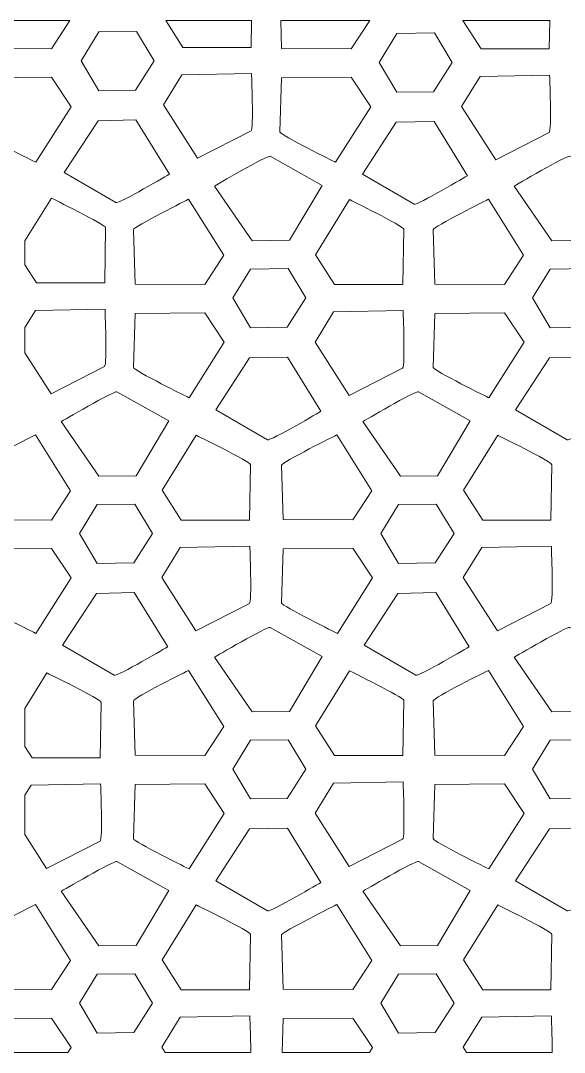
# Model space of a CAD drawing. Header units: millimetres. Extents: x -1200 to 1200, y -590 to 590.
# Drawn here: x -34 to 587, y -590 to 590 of the extents above; entities that cross this region are included whole.
import ezdxf

# ---------------------------------------------------------------- set-up
doc = ezdxf.new("R2010")
doc.units = ezdxf.units.MM
doc.header["$MEASUREMENT"] = 0
doc.layers.add('Layer 1', color=7, linetype='Continuous')

msp = doc.modelspace()

# ---------------------------------------------------------------- linework, layer by layer
at = {"layer": 'Layer 1', "color": 250, "lineweight": 20}
for points, knots in [([(-79.7688, 589.9734), (-79.7688, 589.9734), (21.9715, 589.9734), (21.9715, 589.9734), (21.9715, 589.9734), (0.8988, 557.7555), (0.8988, 557.7555), (0.8988, 557.7555), (-78.7687, 558.1505), (-78.7687, 558.1505), (-78.7687, 558.1505), (-79.7688, 589.9734), (-79.7688, 589.9734)], [0, 0, 0, 0, 0.25, 0.25, 0.25, 0.5, 0.5, 0.5, 0.75, 0.75, 0.75, 1, 1, 1, 1]), ([(131.5964, 589.9734), (131.5964, 589.9734), (229.8369, 589.9734), (229.8369, 589.9734), (229.8369, 589.9734), (229.3143, 559.4333), (229.3143, 559.4333), (229.3143, 559.4333), (151.3033, 559.4247), (151.3033, 559.4247), (151.3033, 559.4247), (131.5964, 589.9734), (131.5964, 589.9734)], [0, 0, 0, 0, 0.25, 0.25, 0.25, 0.5, 0.5, 0.5, 0.75, 0.75, 0.75, 1, 1, 1, 1]), ([(263.0871, 589.9734), (263.0871, 589.9734), (364.8272, 589.9734), (364.8272, 589.9734), (364.8272, 589.9734), (343.7547, 557.7555), (343.7547, 557.7555), (343.7547, 557.7555), (264.0872, 558.1505), (264.0872, 558.1505), (264.0872, 558.1505), (263.0871, 589.9734), (263.0871, 589.9734)], [0, 0, 0, 0, 0.25, 0.25, 0.25, 0.5, 0.5, 0.5, 0.75, 0.75, 0.75, 1, 1, 1, 1]), ([(471.3974, 589.9734), (471.3974, 589.9734), (570.7962, 589.9734), (570.7962, 589.9734), (570.7962, 589.9734), (570.2439, 557.6837), (570.2439, 557.6837), (570.2439, 557.6837), (492.2331, 557.6751), (492.2331, 557.6751), (492.2331, 557.6751), (471.3974, 589.9734), (471.3974, 589.9734)], [0, 0, 0, 0, 0.25, 0.25, 0.25, 0.5, 0.5, 0.5, 0.75, 0.75, 0.75, 1, 1, 1, 1]), ([(55.1135, 509.8355), (55.1135, 509.8355), (34.8114, 544.0042), (34.8114, 544.0042), (34.8114, 544.0042), (55.1135, 577.0882), (55.1135, 577.0882), (55.1135, 577.0882), (98.1061, 577.6305), (98.1061, 577.6305), (98.1061, 577.6305), (118.4081, 544.0042), (118.4081, 544.0042), (118.4081, 544.0042), (96.9118, 510.378), (96.9118, 510.378), (96.9118, 510.378), (55.1135, 509.8355), (55.1135, 509.8355)], [0, 0, 0, 0, 0.166666667, 0.166666667, 0.166666667, 0.333333333, 0.333333333, 0.333333333, 0.5, 0.5, 0.5, 0.666666667, 0.666666667, 0.666666667, 0.833333333, 0.833333333, 0.833333333, 1, 1, 1, 1]), ([(396.0431, 508.0861), (396.0431, 508.0861), (375.7412, 542.2547), (375.7412, 542.2547), (375.7412, 542.2547), (396.0431, 575.3386), (396.0431, 575.3386), (396.0431, 575.3386), (439.0358, 575.881), (439.0358, 575.881), (439.0358, 575.881), (459.3378, 542.2547), (459.3378, 542.2547), (459.3378, 542.2547), (437.8415, 508.6284), (437.8415, 508.6284), (437.8415, 508.6284), (396.0431, 508.0861), (396.0431, 508.0861)], [0, 0, 0, 0, 0.166666667, 0.166666667, 0.166666667, 0.333333333, 0.333333333, 0.333333333, 0.5, 0.5, 0.5, 0.666666667, 0.666666667, 0.666666667, 0.833333333, 0.833333333, 0.833333333, 1, 1, 1, 1]), ([(-80.7222, 462.7688), (-80.7222, 462.7688), (-78.7687, 524.6314), (-78.7687, 524.6314), (-78.7687, 524.6314), (0.8988, 525.3211), (0.8988, 525.3211), (0.8988, 525.3211), (23.2576, 491.5073), (23.2576, 491.5073), (23.2576, 491.5073), (-16.9558, 428.0177), (-16.9558, 428.0177), (-16.9558, 428.0177), (-80.8243, 459.4937), (-80.7222, 462.7688)], [0, 0, 0, 0, 0.2, 0.2, 0.2, 0.4, 0.4, 0.4, 0.6, 0.6, 0.6, 0.8, 0.8, 0.8, 1, 1, 1, 1]), ([(168.0058, 432.5297), (168.0058, 432.5297), (128.9982, 493.5754), (128.9982, 493.5754), (128.9982, 493.5754), (150.1186, 528.0023), (150.1186, 528.0023), (150.1186, 528.0023), (229.6965, 529.4601), (229.6965, 529.4601), (229.6965, 529.4601), (232.283, 465.3897), (229.1416, 463.7828), (229.1416, 463.7828), (168.0058, 432.5297), (168.0058, 432.5297)], [0, 0, 0, 0, 0.2, 0.2, 0.2, 0.4, 0.4, 0.4, 0.6, 0.6, 0.6, 0.8, 0.8, 0.8, 1, 1, 1, 1]), ([(262.1337, 462.7688), (262.1337, 462.7688), (264.0872, 524.6314), (264.0872, 524.6314), (264.0872, 524.6314), (343.7547, 525.3211), (343.7547, 525.3211), (343.7547, 525.3211), (366.1135, 491.5073), (366.1135, 491.5073), (366.1135, 491.5073), (325.9001, 428.0177), (325.9001, 428.0177), (325.9001, 428.0177), (262.0315, 459.4937), (262.1337, 462.7688)], [0, 0, 0, 0, 0.2, 0.2, 0.2, 0.4, 0.4, 0.4, 0.6, 0.6, 0.6, 0.8, 0.8, 0.8, 1, 1, 1, 1]), ([(508.9357, 430.7803), (508.9357, 430.7803), (469.928, 491.8259), (469.928, 491.8259), (469.928, 491.8259), (491.0482, 526.2527), (491.0482, 526.2527), (491.0482, 526.2527), (570.6261, 527.7105), (570.6261, 527.7105), (570.6261, 527.7105), (573.2127, 463.6403), (570.0712, 462.0333), (570.0712, 462.0333), (508.9357, 430.7803), (508.9357, 430.7803)], [0, 0, 0, 0, 0.2, 0.2, 0.2, 0.4, 0.4, 0.4, 0.6, 0.6, 0.6, 0.8, 0.8, 0.8, 1, 1, 1, 1]), ([(74.6194, 381.8148), (74.6194, 381.8148), (15.5193, 416.1451), (15.5193, 416.1451), (15.5193, 416.1451), (54.1288, 475.5636), (54.1288, 475.5636), (54.1288, 475.5636), (97.511, 476.4331), (97.511, 476.4331), (97.511, 476.4331), (135.7236, 414.4004), (135.7236, 414.4004), (135.7236, 414.4004), (77.6587, 380.05), (74.6194, 381.8148)], [0, 0, 0, 0, 0.2, 0.2, 0.2, 0.4, 0.4, 0.4, 0.6, 0.6, 0.6, 0.8, 0.8, 0.8, 1, 1, 1, 1]), ([(395.0584, 473.8141), (395.0584, 473.8141), (438.4407, 474.6836), (438.4407, 474.6836), (438.4407, 474.6836), (476.6531, 412.6509), (476.6531, 412.6509), (476.6531, 412.6509), (418.5883, 378.3005), (415.549, 380.0652), (415.549, 380.0652), (356.449, 414.3956), (356.449, 414.3956), (356.449, 414.3956), (395.0584, 473.8141), (395.0584, 473.8141)], [0, 0, 0, 0, 0.2, 0.2, 0.2, 0.4, 0.4, 0.4, 0.6, 0.6, 0.6, 0.8, 0.8, 0.8, 1, 1, 1, 1]), ([(187.398, 400.7772), (187.398, 400.7772), (247.9713, 436.5232), (251.0423, 434.8053), (251.0423, 434.8053), (310.3613, 401.5912), (310.3613, 401.5912), (310.3613, 401.5912), (272.9556, 338.7847), (272.9556, 338.7847), (272.9556, 338.7847), (230.3864, 338.25), (230.3864, 338.25), (230.3864, 338.25), (187.398, 400.7772), (187.398, 400.7772)], [0, 0, 0, 0, 0.2, 0.2, 0.2, 0.4, 0.4, 0.4, 0.6, 0.6, 0.6, 0.8, 0.8, 0.8, 1, 1, 1, 1]), ([(530.2537, 400.7772), (530.2537, 400.7772), (590.8271, 436.5232), (593.8981, 434.8053), (593.8981, 434.8053), (653.2171, 401.5912), (653.2171, 401.5912), (653.2171, 401.5912), (615.8114, 338.7847), (615.8114, 338.7847), (615.8114, 338.7847), (573.242, 338.25), (573.242, 338.25), (573.242, 338.25), (530.2537, 400.7772), (530.2537, 400.7772)], [0, 0, 0, 0, 0.2, 0.2, 0.2, 0.4, 0.4, 0.4, 0.6, 0.6, 0.6, 0.8, 0.8, 0.8, 1, 1, 1, 1]), ([(-29.5426, 337.9994), (-29.5426, 337.9994), (0.8019, 387.0184), (0.8019, 387.0184), (0.8019, 387.0184), (62.8751, 356.5229), (62.8203, 353.2476), (62.8203, 353.2476), (61.7386, 290.0078), (61.7386, 290.0078), (61.7386, 290.0078), (-16.2722, 289.9991), (-16.2722, 289.9991), (-16.2722, 289.9991), (-29.5426, 310.5705), (-29.5426, 310.5705), (-29.5426, 310.5705), (-29.5426, 337.9994), (-29.5426, 337.9994)], [0, 0, 0, 0, 0.166666667, 0.166666667, 0.166666667, 0.333333333, 0.333333333, 0.333333333, 0.5, 0.5, 0.5, 0.666666667, 0.666666667, 0.666666667, 0.833333333, 0.833333333, 0.833333333, 1, 1, 1, 1]), ([(96.5116, 288.725), (96.5116, 288.725), (94.5582, 350.882), (94.5582, 350.882), (94.4559, 354.1562), (157.7274, 385.6332), (157.7274, 385.6332), (157.7274, 385.6332), (197.9408, 321.6014), (197.9408, 321.6014), (197.9408, 321.6014), (176.1792, 288.3299), (176.1792, 288.3299), (176.1792, 288.3299), (96.5116, 288.725), (96.5116, 288.725)], [0, 0, 0, 0, 0.2, 0.2, 0.2, 0.4, 0.4, 0.4, 0.6, 0.6, 0.6, 0.8, 0.8, 0.8, 1, 1, 1, 1]), ([(302.7221, 322.2528), (302.7221, 322.2528), (341.7317, 385.2688), (341.7317, 385.2688), (341.7317, 385.2688), (403.8047, 354.7733), (403.7499, 351.4981), (403.7499, 351.4981), (402.6684, 288.2582), (402.6684, 288.2582), (402.6684, 288.2582), (324.6574, 288.2495), (324.6574, 288.2495), (324.6574, 288.2495), (302.7221, 322.2528), (302.7221, 322.2528)], [0, 0, 0, 0, 0.2, 0.2, 0.2, 0.4, 0.4, 0.4, 0.6, 0.6, 0.6, 0.8, 0.8, 0.8, 1, 1, 1, 1]), ([(439.3675, 288.725), (439.3675, 288.725), (437.4139, 350.882), (437.4139, 350.882), (437.3118, 354.1562), (500.5833, 385.6332), (500.5833, 385.6332), (500.5833, 385.6332), (540.7966, 321.6014), (540.7966, 321.6014), (540.7966, 321.6014), (519.0349, 288.3299), (519.0349, 288.3299), (519.0349, 288.3299), (439.3675, 288.725), (439.3675, 288.725)], [0, 0, 0, 0, 0.2, 0.2, 0.2, 0.4, 0.4, 0.4, 0.6, 0.6, 0.6, 0.8, 0.8, 0.8, 1, 1, 1, 1]), ([(228.4676, 238.6605), (228.4676, 238.6605), (208.1654, 272.8292), (208.1654, 272.8292), (208.1654, 272.8292), (228.4676, 305.9131), (228.4676, 305.9131), (228.4676, 305.9131), (271.4603, 306.4555), (271.4603, 306.4555), (271.4603, 306.4555), (291.7621, 272.8292), (291.7621, 272.8292), (291.7621, 272.8292), (270.2659, 239.2027), (270.2659, 239.2027), (270.2659, 239.2027), (228.4676, 238.6605), (228.4676, 238.6605)], [0, 0, 0, 0, 0.166666667, 0.166666667, 0.166666667, 0.333333333, 0.333333333, 0.333333333, 0.5, 0.5, 0.5, 0.666666667, 0.666666667, 0.666666667, 0.833333333, 0.833333333, 0.833333333, 1, 1, 1, 1]), ([(571.3233, 238.6605), (571.3233, 238.6605), (551.0213, 272.8292), (551.0213, 272.8292), (551.0213, 272.8292), (571.3233, 305.9131), (571.3233, 305.9131), (571.3233, 305.9131), (614.3159, 306.4555), (614.3159, 306.4555), (614.3159, 306.4555), (634.618, 272.8292), (634.618, 272.8292), (634.618, 272.8292), (613.1217, 239.2027), (613.1217, 239.2027), (613.1217, 239.2027), (571.3233, 238.6605), (571.3233, 238.6605)], [0, 0, 0, 0, 0.166666667, 0.166666667, 0.166666667, 0.333333333, 0.333333333, 0.333333333, 0.5, 0.5, 0.5, 0.666666667, 0.666666667, 0.666666667, 0.833333333, 0.833333333, 0.833333333, 1, 1, 1, 1]), ([(0.4302, 163.1041), (0.4302, 163.1041), (-29.5426, 210.011), (-29.5426, 210.011), (-29.5426, 210.011), (-29.5426, 238.8767), (-29.5426, 238.8767), (-29.5426, 238.8767), (-17.457, 258.5766), (-17.457, 258.5766), (-17.457, 258.5766), (62.121, 260.0345), (62.121, 260.0345), (62.121, 260.0345), (64.7074, 195.9643), (61.566, 194.3571), (61.566, 194.3571), (0.4302, 163.1041), (0.4302, 163.1041)], [0, 0, 0, 0, 0.166666667, 0.166666667, 0.166666667, 0.333333333, 0.333333333, 0.333333333, 0.5, 0.5, 0.5, 0.666666667, 0.666666667, 0.666666667, 0.833333333, 0.833333333, 0.833333333, 1, 1, 1, 1]), ([(94.5582, 193.3433), (94.5582, 193.3433), (96.5116, 255.2058), (96.5116, 255.2058), (96.5116, 255.2058), (176.1792, 255.8955), (176.1792, 255.8955), (176.1792, 255.8955), (198.538, 222.0817), (198.538, 222.0817), (198.538, 222.0817), (158.3245, 158.5921), (158.3245, 158.5921), (158.3245, 158.5921), (94.4559, 190.0681), (94.5582, 193.3433)], [0, 0, 0, 0, 0.2, 0.2, 0.2, 0.4, 0.4, 0.4, 0.6, 0.6, 0.6, 0.8, 0.8, 0.8, 1, 1, 1, 1]), ([(341.3598, 161.3546), (341.3598, 161.3546), (302.3523, 222.4002), (302.3523, 222.4002), (302.3523, 222.4002), (323.4727, 256.827), (323.4727, 256.827), (323.4727, 256.827), (403.0505, 258.2849), (403.0505, 258.2849), (403.0505, 258.2849), (405.637, 194.2147), (402.4955, 192.6078), (402.4955, 192.6078), (341.3598, 161.3546), (341.3598, 161.3546)], [0, 0, 0, 0, 0.2, 0.2, 0.2, 0.4, 0.4, 0.4, 0.6, 0.6, 0.6, 0.8, 0.8, 0.8, 1, 1, 1, 1]), ([(437.4139, 193.3433), (437.4139, 193.3433), (439.3675, 255.2058), (439.3675, 255.2058), (439.3675, 255.2058), (519.0349, 255.8955), (519.0349, 255.8955), (519.0349, 255.8955), (541.3937, 222.0817), (541.3937, 222.0817), (541.3937, 222.0817), (501.1803, 158.5921), (501.1803, 158.5921), (501.1803, 158.5921), (437.3118, 190.0681), (437.4139, 193.3433)], [0, 0, 0, 0, 0.2, 0.2, 0.2, 0.4, 0.4, 0.4, 0.6, 0.6, 0.6, 0.8, 0.8, 0.8, 1, 1, 1, 1]), ([(227.4829, 204.3885), (227.4829, 204.3885), (270.8652, 205.2579), (270.8652, 205.2579), (270.8652, 205.2579), (309.0776, 143.2252), (309.0776, 143.2252), (309.0776, 143.2252), (251.0128, 108.8749), (247.9735, 110.6397), (247.9735, 110.6397), (188.8734, 144.9699), (188.8734, 144.9699), (188.8734, 144.9699), (227.4829, 204.3885), (227.4829, 204.3885)], [0, 0, 0, 0, 0.2, 0.2, 0.2, 0.4, 0.4, 0.4, 0.6, 0.6, 0.6, 0.8, 0.8, 0.8, 1, 1, 1, 1]), ([(570.3387, 204.3885), (570.3387, 204.3885), (613.721, 205.2579), (613.721, 205.2579), (613.721, 205.2579), (651.9335, 143.2252), (651.9335, 143.2252), (651.9335, 143.2252), (593.8685, 108.8749), (590.8292, 110.6397), (590.8292, 110.6397), (531.7293, 144.9699), (531.7293, 144.9699), (531.7293, 144.9699), (570.3387, 204.3885), (570.3387, 204.3885)], [0, 0, 0, 0, 0.2, 0.2, 0.2, 0.4, 0.4, 0.4, 0.6, 0.6, 0.6, 0.8, 0.8, 0.8, 1, 1, 1, 1]), ([(12.1178, 131.3517), (12.1178, 131.3517), (72.6912, 167.0977), (75.7621, 165.3796), (75.7621, 165.3796), (135.0811, 132.1656), (135.0811, 132.1656), (135.0811, 132.1656), (97.6753, 69.359), (97.6753, 69.359), (97.6753, 69.359), (55.106, 68.8244), (55.106, 68.8244), (55.106, 68.8244), (12.1178, 131.3517), (12.1178, 131.3517)], [0, 0, 0, 0, 0.2, 0.2, 0.2, 0.4, 0.4, 0.4, 0.6, 0.6, 0.6, 0.8, 0.8, 0.8, 1, 1, 1, 1]), ([(356.8997, 131.3517), (356.8997, 131.3517), (417.4731, 167.0977), (420.5441, 165.3796), (420.5441, 165.3796), (479.8631, 132.1656), (479.8631, 132.1656), (479.8631, 132.1656), (442.4572, 69.359), (442.4572, 69.359), (442.4572, 69.359), (399.8881, 68.8244), (399.8881, 68.8244), (399.8881, 68.8244), (356.8997, 131.3517), (356.8997, 131.3517)], [0, 0, 0, 0, 0.2, 0.2, 0.2, 0.4, 0.4, 0.4, 0.6, 0.6, 0.6, 0.8, 0.8, 0.8, 1, 1, 1, 1]), ([(-78.7687, 19.2056), (-78.7687, 19.2056), (-80.7222, 81.3628), (-80.7222, 81.3628), (-80.8243, 84.637), (-17.553, 116.1139), (-17.553, 116.1139), (-17.553, 116.1139), (22.6606, 52.082), (22.6606, 52.082), (22.6606, 52.082), (0.8988, 18.8105), (0.8988, 18.8105), (0.8988, 18.8105), (-78.7687, 19.2056), (-78.7687, 19.2056)], [0, 0, 0, 0, 0.2, 0.2, 0.2, 0.4, 0.4, 0.4, 0.6, 0.6, 0.6, 0.8, 0.8, 0.8, 1, 1, 1, 1]), ([(127.4417, 52.8272), (127.4417, 52.8272), (166.4515, 115.8432), (166.4515, 115.8432), (166.4515, 115.8432), (228.5244, 85.3477), (228.4697, 82.0724), (228.4697, 82.0724), (227.3881, 18.8326), (227.3881, 18.8326), (227.3881, 18.8326), (149.3772, 18.824), (149.3772, 18.824), (149.3772, 18.824), (127.4417, 52.8272), (127.4417, 52.8272)], [0, 0, 0, 0, 0.2, 0.2, 0.2, 0.4, 0.4, 0.4, 0.6, 0.6, 0.6, 0.8, 0.8, 0.8, 1, 1, 1, 1]), ([(266.0135, 19.2994), (266.0135, 19.2994), (264.0598, 81.4565), (264.0598, 81.4565), (263.9577, 84.7307), (327.2292, 116.2077), (327.2292, 116.2077), (327.2292, 116.2077), (367.4425, 52.1757), (367.4425, 52.1757), (367.4425, 52.1757), (345.6809, 18.9044), (345.6809, 18.9044), (345.6809, 18.9044), (266.0135, 19.2994), (266.0135, 19.2994)], [0, 0, 0, 0, 0.2, 0.2, 0.2, 0.4, 0.4, 0.4, 0.6, 0.6, 0.6, 0.8, 0.8, 0.8, 1, 1, 1, 1]), ([(472.2238, 52.8272), (472.2238, 52.8272), (511.2334, 115.8432), (511.2334, 115.8432), (511.2334, 115.8432), (573.3063, 85.3477), (573.2517, 82.0724), (573.2517, 82.0724), (572.1701, 18.8326), (572.1701, 18.8326), (572.1701, 18.8326), (494.1591, 18.824), (494.1591, 18.824), (494.1591, 18.824), (472.2238, 52.8272), (472.2238, 52.8272)], [0, 0, 0, 0, 0.2, 0.2, 0.2, 0.4, 0.4, 0.4, 0.6, 0.6, 0.6, 0.8, 0.8, 0.8, 1, 1, 1, 1]), ([(53.1874, -30.7651), (53.1874, -30.7651), (32.8853, 3.4035), (32.8853, 3.4035), (32.8853, 3.4035), (53.1874, 36.4875), (53.1874, 36.4875), (53.1874, 36.4875), (96.1799, 37.0299), (96.1799, 37.0299), (96.1799, 37.0299), (116.482, 3.4035), (116.482, 3.4035), (116.482, 3.4035), (94.9857, -30.2228), (94.9857, -30.2228), (94.9857, -30.2228), (53.1874, -30.7651), (53.1874, -30.7651)], [0, 0, 0, 0, 0.166666667, 0.166666667, 0.166666667, 0.333333333, 0.333333333, 0.333333333, 0.5, 0.5, 0.5, 0.666666667, 0.666666667, 0.666666667, 0.833333333, 0.833333333, 0.833333333, 1, 1, 1, 1]), ([(397.9694, -30.7651), (397.9694, -30.7651), (377.6672, 3.4035), (377.6672, 3.4035), (377.6672, 3.4035), (397.9694, 36.4875), (397.9694, 36.4875), (397.9694, 36.4875), (440.9619, 37.0299), (440.9619, 37.0299), (440.9619, 37.0299), (461.2639, 3.4035), (461.2639, 3.4035), (461.2639, 3.4035), (439.7675, -30.2228), (439.7675, -30.2228), (439.7675, -30.2228), (397.9694, -30.7651), (397.9694, -30.7651)], [0, 0, 0, 0, 0.166666667, 0.166666667, 0.166666667, 0.333333333, 0.333333333, 0.333333333, 0.5, 0.5, 0.5, 0.666666667, 0.666666667, 0.666666667, 0.833333333, 0.833333333, 0.833333333, 1, 1, 1, 1]), ([(166.0796, -108.071), (166.0796, -108.071), (127.0721, -47.0254), (127.0721, -47.0254), (127.0721, -47.0254), (148.1923, -12.5984), (148.1923, -12.5984), (148.1923, -12.5984), (227.7704, -11.1408), (227.7704, -11.1408), (227.7704, -11.1408), (230.357, -75.2109), (227.2154, -76.8179), (227.2154, -76.8179), (166.0796, -108.071), (166.0796, -108.071)], [0, 0, 0, 0, 0.2, 0.2, 0.2, 0.4, 0.4, 0.4, 0.6, 0.6, 0.6, 0.8, 0.8, 0.8, 1, 1, 1, 1]), ([(510.8616, -108.071), (510.8616, -108.071), (471.8541, -47.0254), (471.8541, -47.0254), (471.8541, -47.0254), (492.9744, -12.5984), (492.9744, -12.5984), (492.9744, -12.5984), (572.5524, -11.1408), (572.5524, -11.1408), (572.5524, -11.1408), (575.1389, -75.2109), (571.9973, -76.8179), (571.9973, -76.8179), (510.8616, -108.071), (510.8616, -108.071)], [0, 0, 0, 0, 0.2, 0.2, 0.2, 0.4, 0.4, 0.4, 0.6, 0.6, 0.6, 0.8, 0.8, 0.8, 1, 1, 1, 1]), ([(-80.7222, -76.176), (-80.7222, -76.176), (-78.7687, -14.3136), (-78.7687, -14.3136), (-78.7687, -14.3136), (0.8988, -13.6238), (0.8988, -13.6238), (0.8988, -13.6238), (23.2576, -47.4377), (23.2576, -47.4377), (23.2576, -47.4377), (-16.9558, -110.9272), (-16.9558, -110.9272), (-16.9558, -110.9272), (-80.8243, -79.4513), (-80.7222, -76.176)], [0, 0, 0, 0, 0.2, 0.2, 0.2, 0.4, 0.4, 0.4, 0.6, 0.6, 0.6, 0.8, 0.8, 0.8, 1, 1, 1, 1]), ([(264.0598, -76.0823), (264.0598, -76.0823), (266.0135, -14.2197), (266.0135, -14.2197), (266.0135, -14.2197), (345.6809, -13.5301), (345.6809, -13.5301), (345.6809, -13.5301), (368.0397, -47.344), (368.0397, -47.344), (368.0397, -47.344), (327.8263, -110.8335), (327.8263, -110.8335), (327.8263, -110.8335), (263.9577, -79.3575), (264.0598, -76.0823)], [0, 0, 0, 0, 0.2, 0.2, 0.2, 0.4, 0.4, 0.4, 0.6, 0.6, 0.6, 0.8, 0.8, 0.8, 1, 1, 1, 1]), ([(72.6932, -158.7859), (72.6932, -158.7859), (13.5932, -124.4557), (13.5932, -124.4557), (13.5932, -124.4557), (52.2026, -65.0371), (52.2026, -65.0371), (52.2026, -65.0371), (95.5849, -64.1676), (95.5849, -64.1676), (95.5849, -64.1676), (133.7974, -126.2004), (133.7974, -126.2004), (133.7974, -126.2004), (75.7325, -160.5507), (72.6932, -158.7859)], [0, 0, 0, 0, 0.2, 0.2, 0.2, 0.4, 0.4, 0.4, 0.6, 0.6, 0.6, 0.8, 0.8, 0.8, 1, 1, 1, 1]), ([(396.9847, -65.0371), (396.9847, -65.0371), (440.3669, -64.1676), (440.3669, -64.1676), (440.3669, -64.1676), (478.5794, -126.2004), (478.5794, -126.2004), (478.5794, -126.2004), (420.5145, -160.5507), (417.4751, -158.7859), (417.4751, -158.7859), (358.3751, -124.4557), (358.3751, -124.4557), (358.3751, -124.4557), (396.9847, -65.0371), (396.9847, -65.0371)], [0, 0, 0, 0, 0.2, 0.2, 0.2, 0.4, 0.4, 0.4, 0.6, 0.6, 0.6, 0.8, 0.8, 0.8, 1, 1, 1, 1]), ([(187.398, -138.0739), (187.398, -138.0739), (247.9713, -102.3279), (251.0423, -104.0458), (251.0423, -104.0458), (310.3613, -137.2598), (310.3613, -137.2598), (310.3613, -137.2598), (272.9556, -200.0665), (272.9556, -200.0665), (272.9556, -200.0665), (230.3864, -200.6011), (230.3864, -200.6011), (230.3864, -200.6011), (187.398, -138.0739), (187.398, -138.0739)], [0, 0, 0, 0, 0.2, 0.2, 0.2, 0.4, 0.4, 0.4, 0.6, 0.6, 0.6, 0.8, 0.8, 0.8, 1, 1, 1, 1]), ([(530.2537, -138.0739), (530.2537, -138.0739), (590.8271, -102.3279), (593.8981, -104.0458), (593.8981, -104.0458), (653.2171, -137.2598), (653.2171, -137.2598), (653.2171, -137.2598), (615.8114, -200.0665), (615.8114, -200.0665), (615.8114, -200.0665), (573.242, -200.6011), (573.242, -200.6011), (573.242, -200.6011), (530.2537, -138.0739), (530.2537, -138.0739)], [0, 0, 0, 0, 0.2, 0.2, 0.2, 0.4, 0.4, 0.4, 0.6, 0.6, 0.6, 0.8, 0.8, 0.8, 1, 1, 1, 1]), ([(96.5116, -250.1263), (96.5116, -250.1263), (94.5582, -187.9691), (94.5582, -187.9691), (94.4559, -184.6949), (157.7274, -153.2179), (157.7274, -153.2179), (157.7274, -153.2179), (197.9408, -217.2498), (197.9408, -217.2498), (197.9408, -217.2498), (176.1792, -250.5213), (176.1792, -250.5213), (176.1792, -250.5213), (96.5116, -250.1263), (96.5116, -250.1263)], [0, 0, 0, 0, 0.2, 0.2, 0.2, 0.4, 0.4, 0.4, 0.6, 0.6, 0.6, 0.8, 0.8, 0.8, 1, 1, 1, 1]), ([(439.3675, -250.1263), (439.3675, -250.1263), (437.4139, -187.9691), (437.4139, -187.9691), (437.3118, -184.6949), (500.5833, -153.2179), (500.5833, -153.2179), (500.5833, -153.2179), (540.7966, -217.2498), (540.7966, -217.2498), (540.7966, -217.2498), (519.0349, -250.5213), (519.0349, -250.5213), (519.0349, -250.5213), (439.3675, -250.1263), (439.3675, -250.1263)], [0, 0, 0, 0, 0.2, 0.2, 0.2, 0.4, 0.4, 0.4, 0.6, 0.6, 0.6, 0.8, 0.8, 0.8, 1, 1, 1, 1]), ([(-29.5426, -196.8649), (-29.5426, -196.8649), (-4.2423, -155.9948), (-4.2423, -155.9948), (-4.2423, -155.9948), (57.8305, -186.4903), (57.7758, -189.7655), (57.7758, -189.7655), (56.6942, -253.0054), (56.6942, -253.0054), (56.6942, -253.0054), (-21.3166, -253.014), (-21.3166, -253.014), (-21.3166, -253.014), (-29.5426, -240.2624), (-29.5426, -240.2624), (-29.5426, -240.2624), (-29.5426, -196.8649), (-29.5426, -196.8649)], [0, 0, 0, 0, 0.166666667, 0.166666667, 0.166666667, 0.333333333, 0.333333333, 0.333333333, 0.5, 0.5, 0.5, 0.666666667, 0.666666667, 0.666666667, 0.833333333, 0.833333333, 0.833333333, 1, 1, 1, 1]), ([(302.7221, -216.5985), (302.7221, -216.5985), (341.7317, -153.5823), (341.7317, -153.5823), (341.7317, -153.5823), (403.8047, -184.078), (403.7499, -187.3531), (403.7499, -187.3531), (402.6684, -250.5931), (402.6684, -250.5931), (402.6684, -250.5931), (324.6574, -250.6016), (324.6574, -250.6016), (324.6574, -250.6016), (302.7221, -216.5985), (302.7221, -216.5985)], [0, 0, 0, 0, 0.2, 0.2, 0.2, 0.4, 0.4, 0.4, 0.6, 0.6, 0.6, 0.8, 0.8, 0.8, 1, 1, 1, 1]), ([(228.4676, -300.1907), (228.4676, -300.1907), (208.1654, -266.0221), (208.1654, -266.0221), (208.1654, -266.0221), (228.4676, -232.9382), (228.4676, -232.9382), (228.4676, -232.9382), (271.4603, -232.3958), (271.4603, -232.3958), (271.4603, -232.3958), (291.7621, -266.0221), (291.7621, -266.0221), (291.7621, -266.0221), (270.2659, -299.6484), (270.2659, -299.6484), (270.2659, -299.6484), (228.4676, -300.1907), (228.4676, -300.1907)], [0, 0, 0, 0, 0.166666667, 0.166666667, 0.166666667, 0.333333333, 0.333333333, 0.333333333, 0.5, 0.5, 0.5, 0.666666667, 0.666666667, 0.666666667, 0.833333333, 0.833333333, 0.833333333, 1, 1, 1, 1]), ([(571.3233, -300.1907), (571.3233, -300.1907), (551.0213, -266.0221), (551.0213, -266.0221), (551.0213, -266.0221), (571.3233, -232.9382), (571.3233, -232.9382), (571.3233, -232.9382), (614.3159, -232.3958), (614.3159, -232.3958), (614.3159, -232.3958), (634.618, -266.0221), (634.618, -266.0221), (634.618, -266.0221), (613.1217, -299.6484), (613.1217, -299.6484), (613.1217, -299.6484), (571.3233, -300.1907), (571.3233, -300.1907)], [0, 0, 0, 0, 0.166666667, 0.166666667, 0.166666667, 0.333333333, 0.333333333, 0.333333333, 0.5, 0.5, 0.5, 0.666666667, 0.666666667, 0.666666667, 0.833333333, 0.833333333, 0.833333333, 1, 1, 1, 1]), ([(-29.5426, -340.8964), (-29.5426, -340.8964), (-29.5426, -295.914), (-29.5426, -295.914), (-29.5426, -295.914), (-22.5014, -284.4365), (-22.5014, -284.4365), (-22.5014, -284.4365), (57.0765, -282.9787), (57.0765, -282.9787), (57.0765, -282.9787), (59.663, -347.0489), (56.5217, -348.6558), (56.5217, -348.6558), (-4.6141, -379.909), (-4.6141, -379.909), (-4.6141, -379.909), (-29.5426, -340.8964), (-29.5426, -340.8964)], [0, 0, 0, 0, 0.166666667, 0.166666667, 0.166666667, 0.333333333, 0.333333333, 0.333333333, 0.5, 0.5, 0.5, 0.666666667, 0.666666667, 0.666666667, 0.833333333, 0.833333333, 0.833333333, 1, 1, 1, 1]), ([(94.5582, -345.508), (94.5582, -345.508), (96.5116, -283.6454), (96.5116, -283.6454), (96.5116, -283.6454), (176.1792, -282.9557), (176.1792, -282.9557), (176.1792, -282.9557), (198.538, -316.7695), (198.538, -316.7695), (198.538, -316.7695), (158.3245, -380.2591), (158.3245, -380.2591), (158.3245, -380.2591), (94.4559, -348.7831), (94.5582, -345.508)], [0, 0, 0, 0, 0.2, 0.2, 0.2, 0.4, 0.4, 0.4, 0.6, 0.6, 0.6, 0.8, 0.8, 0.8, 1, 1, 1, 1]), ([(341.3598, -377.4965), (341.3598, -377.4965), (302.3523, -316.4509), (302.3523, -316.4509), (302.3523, -316.4509), (323.4727, -282.024), (323.4727, -282.024), (323.4727, -282.024), (403.0505, -280.5663), (403.0505, -280.5663), (403.0505, -280.5663), (405.637, -344.6365), (402.4955, -346.2435), (402.4955, -346.2435), (341.3598, -377.4965), (341.3598, -377.4965)], [0, 0, 0, 0, 0.2, 0.2, 0.2, 0.4, 0.4, 0.4, 0.6, 0.6, 0.6, 0.8, 0.8, 0.8, 1, 1, 1, 1]), ([(437.4139, -345.508), (437.4139, -345.508), (439.3675, -283.6454), (439.3675, -283.6454), (439.3675, -283.6454), (519.0349, -282.9557), (519.0349, -282.9557), (519.0349, -282.9557), (541.3937, -316.7695), (541.3937, -316.7695), (541.3937, -316.7695), (501.1803, -380.2591), (501.1803, -380.2591), (501.1803, -380.2591), (437.3118, -348.7831), (437.4139, -345.508)], [0, 0, 0, 0, 0.2, 0.2, 0.2, 0.4, 0.4, 0.4, 0.6, 0.6, 0.6, 0.8, 0.8, 0.8, 1, 1, 1, 1]), ([(227.4829, -334.4627), (227.4829, -334.4627), (270.8652, -333.5932), (270.8652, -333.5932), (270.8652, -333.5932), (309.0776, -395.6259), (309.0776, -395.6259), (309.0776, -395.6259), (251.0128, -429.9763), (247.9735, -428.2115), (247.9735, -428.2115), (188.8734, -393.8811), (188.8734, -393.8811), (188.8734, -393.8811), (227.4829, -334.4627), (227.4829, -334.4627)], [0, 0, 0, 0, 0.2, 0.2, 0.2, 0.4, 0.4, 0.4, 0.6, 0.6, 0.6, 0.8, 0.8, 0.8, 1, 1, 1, 1]), ([(570.3387, -334.4627), (570.3387, -334.4627), (613.721, -333.5932), (613.721, -333.5932), (613.721, -333.5932), (651.9335, -395.6259), (651.9335, -395.6259), (651.9335, -395.6259), (593.8685, -429.9763), (590.8292, -428.2115), (590.8292, -428.2115), (531.7293, -393.8811), (531.7293, -393.8811), (531.7293, -393.8811), (570.3387, -334.4627), (570.3387, -334.4627)], [0, 0, 0, 0, 0.2, 0.2, 0.2, 0.4, 0.4, 0.4, 0.6, 0.6, 0.6, 0.8, 0.8, 0.8, 1, 1, 1, 1]), ([(12.1178, -405.8438), (12.1178, -405.8438), (72.6912, -370.0978), (75.7621, -371.8157), (75.7621, -371.8157), (135.0811, -405.0297), (135.0811, -405.0297), (135.0811, -405.0297), (97.6753, -467.8363), (97.6753, -467.8363), (97.6753, -467.8363), (55.106, -468.371), (55.106, -468.371), (55.106, -468.371), (12.1178, -405.8438), (12.1178, -405.8438)], [0, 0, 0, 0, 0.2, 0.2, 0.2, 0.4, 0.4, 0.4, 0.6, 0.6, 0.6, 0.8, 0.8, 0.8, 1, 1, 1, 1]), ([(356.8997, -405.8438), (356.8997, -405.8438), (417.4731, -370.0978), (420.5441, -371.8157), (420.5441, -371.8157), (479.8631, -405.0297), (479.8631, -405.0297), (479.8631, -405.0297), (442.4572, -467.8363), (442.4572, -467.8363), (442.4572, -467.8363), (399.8881, -468.371), (399.8881, -468.371), (399.8881, -468.371), (356.8997, -405.8438), (356.8997, -405.8438)], [0, 0, 0, 0, 0.2, 0.2, 0.2, 0.4, 0.4, 0.4, 0.6, 0.6, 0.6, 0.8, 0.8, 0.8, 1, 1, 1, 1]), ([(-78.7687, -517.8959), (-78.7687, -517.8959), (-80.7222, -455.7389), (-80.7222, -455.7389), (-80.8243, -452.4647), (-17.553, -420.9877), (-17.553, -420.9877), (-17.553, -420.9877), (22.6606, -485.0196), (22.6606, -485.0196), (22.6606, -485.0196), (0.8988, -518.2911), (0.8988, -518.2911), (0.8988, -518.2911), (-78.7687, -517.8959), (-78.7687, -517.8959)], [0, 0, 0, 0, 0.2, 0.2, 0.2, 0.4, 0.4, 0.4, 0.6, 0.6, 0.6, 0.8, 0.8, 0.8, 1, 1, 1, 1]), ([(127.4417, -484.3683), (127.4417, -484.3683), (166.4515, -421.3521), (166.4515, -421.3521), (166.4515, -421.3521), (228.5244, -451.8476), (228.4697, -455.1229), (228.4697, -455.1229), (227.3881, -518.3627), (227.3881, -518.3627), (227.3881, -518.3627), (149.3772, -518.3714), (149.3772, -518.3714), (149.3772, -518.3714), (127.4417, -484.3683), (127.4417, -484.3683)], [0, 0, 0, 0, 0.2, 0.2, 0.2, 0.4, 0.4, 0.4, 0.6, 0.6, 0.6, 0.8, 0.8, 0.8, 1, 1, 1, 1]), ([(266.0135, -517.8959), (266.0135, -517.8959), (264.0598, -455.7389), (264.0598, -455.7389), (263.9577, -452.4647), (327.2292, -420.9877), (327.2292, -420.9877), (327.2292, -420.9877), (367.4425, -485.0196), (367.4425, -485.0196), (367.4425, -485.0196), (345.6809, -518.2911), (345.6809, -518.2911), (345.6809, -518.2911), (266.0135, -517.8959), (266.0135, -517.8959)], [0, 0, 0, 0, 0.2, 0.2, 0.2, 0.4, 0.4, 0.4, 0.6, 0.6, 0.6, 0.8, 0.8, 0.8, 1, 1, 1, 1]), ([(472.2238, -484.3683), (472.2238, -484.3683), (511.2334, -421.3521), (511.2334, -421.3521), (511.2334, -421.3521), (573.3063, -451.8476), (573.2517, -455.1229), (573.2517, -455.1229), (572.1701, -518.3627), (572.1701, -518.3627), (572.1701, -518.3627), (494.1591, -518.3714), (494.1591, -518.3714), (494.1591, -518.3714), (472.2238, -484.3683), (472.2238, -484.3683)], [0, 0, 0, 0, 0.2, 0.2, 0.2, 0.4, 0.4, 0.4, 0.6, 0.6, 0.6, 0.8, 0.8, 0.8, 1, 1, 1, 1]), ([(53.1874, -567.9605), (53.1874, -567.9605), (32.8853, -533.7919), (32.8853, -533.7919), (32.8853, -533.7919), (53.1874, -500.7079), (53.1874, -500.7079), (53.1874, -500.7079), (96.1799, -500.1656), (96.1799, -500.1656), (96.1799, -500.1656), (116.482, -533.7919), (116.482, -533.7919), (116.482, -533.7919), (94.9857, -567.4182), (94.9857, -567.4182), (94.9857, -567.4182), (53.1874, -567.9605), (53.1874, -567.9605)], [0, 0, 0, 0, 0.166666667, 0.166666667, 0.166666667, 0.333333333, 0.333333333, 0.333333333, 0.5, 0.5, 0.5, 0.666666667, 0.666666667, 0.666666667, 0.833333333, 0.833333333, 0.833333333, 1, 1, 1, 1]), ([(397.9694, -567.9605), (397.9694, -567.9605), (377.6672, -533.7919), (377.6672, -533.7919), (377.6672, -533.7919), (397.9694, -500.7079), (397.9694, -500.7079), (397.9694, -500.7079), (440.9619, -500.1656), (440.9619, -500.1656), (440.9619, -500.1656), (461.2639, -533.7919), (461.2639, -533.7919), (461.2639, -533.7919), (439.7675, -567.4182), (439.7675, -567.4182), (439.7675, -567.4182), (397.9694, -567.9605), (397.9694, -567.9605)], [0, 0, 0, 0, 0.166666667, 0.166666667, 0.166666667, 0.333333333, 0.333333333, 0.333333333, 0.5, 0.5, 0.5, 0.666666667, 0.666666667, 0.666666667, 0.833333333, 0.833333333, 0.833333333, 1, 1, 1, 1]), ([(19.782, -590.0266), (19.782, -590.0266), (-79.988, -590.0266), (-79.988, -590.0266), (-79.988, -590.0266), (-78.7687, -551.4151), (-78.7687, -551.4151), (-78.7687, -551.4151), (0.8988, -550.7256), (0.8988, -550.7256), (0.8988, -550.7256), (23.2576, -584.5393), (23.2576, -584.5393), (23.2576, -584.5393), (19.782, -590.0266), (19.782, -590.0266)], [0, 0, 0, 0, 0.2, 0.2, 0.2, 0.4, 0.4, 0.4, 0.6, 0.6, 0.6, 0.8, 0.8, 0.8, 1, 1, 1, 1]), ([(228.767, -590.0266), (228.767, -590.0266), (130.7819, -590.0266), (130.7819, -590.0266), (130.7819, -590.0266), (127.0721, -584.2208), (127.0721, -584.2208), (127.0721, -584.2208), (148.1923, -549.7939), (148.1923, -549.7939), (148.1923, -549.7939), (227.7704, -548.3361), (227.7704, -548.3361), (227.7704, -548.3361), (228.6956, -571.2589), (228.767, -590.0266)], [0, 0, 0, 0, 0.2, 0.2, 0.2, 0.4, 0.4, 0.4, 0.6, 0.6, 0.6, 0.8, 0.8, 0.8, 1, 1, 1, 1]), ([(364.5641, -590.0266), (364.5641, -590.0266), (264.7941, -590.0266), (264.7941, -590.0266), (264.7941, -590.0266), (266.0135, -551.4151), (266.0135, -551.4151), (266.0135, -551.4151), (345.6809, -550.7256), (345.6809, -550.7256), (345.6809, -550.7256), (368.0397, -584.5393), (368.0397, -584.5393), (368.0397, -584.5393), (364.5641, -590.0266), (364.5641, -590.0266)], [0, 0, 0, 0, 0.2, 0.2, 0.2, 0.4, 0.4, 0.4, 0.6, 0.6, 0.6, 0.8, 0.8, 0.8, 1, 1, 1, 1]), ([(573.5489, -590.0266), (573.5489, -590.0266), (475.5639, -590.0266), (475.5639, -590.0266), (475.5639, -590.0266), (471.8541, -584.2208), (471.8541, -584.2208), (471.8541, -584.2208), (492.9744, -549.7939), (492.9744, -549.7939), (492.9744, -549.7939), (572.5524, -548.3361), (572.5524, -548.3361), (572.5524, -548.3361), (573.4776, -571.2589), (573.5489, -590.0266)], [0, 0, 0, 0, 0.2, 0.2, 0.2, 0.4, 0.4, 0.4, 0.6, 0.6, 0.6, 0.8, 0.8, 0.8, 1, 1, 1, 1])]:
    msp.add_open_spline(points, degree=3, knots=knots, dxfattribs=at)

doc.saveas('drawing.dxf')
